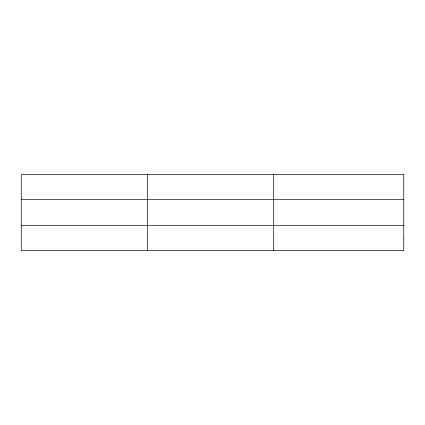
<?xml version="1.0" encoding="UTF-8"?>
<svg xmlns="http://www.w3.org/2000/svg" width="425" height="425" viewBox="0 0 425 425"><rect width="100%" height="100%" fill="white"/><g stroke="black" fill="none" stroke-linecap="round" stroke-linejoin="round"><path stroke-width="0.64" d="M147.475 250.559L147.475 174.441M273.7 250.559L273.7 174.441M21.25 199.559L403.75 199.559M21.25 225.441L403.75 225.441M403.75 238L403.75 250.559L21.25 250.559L21.25 174.441L403.75 174.441L403.75 238"/></g></svg>
